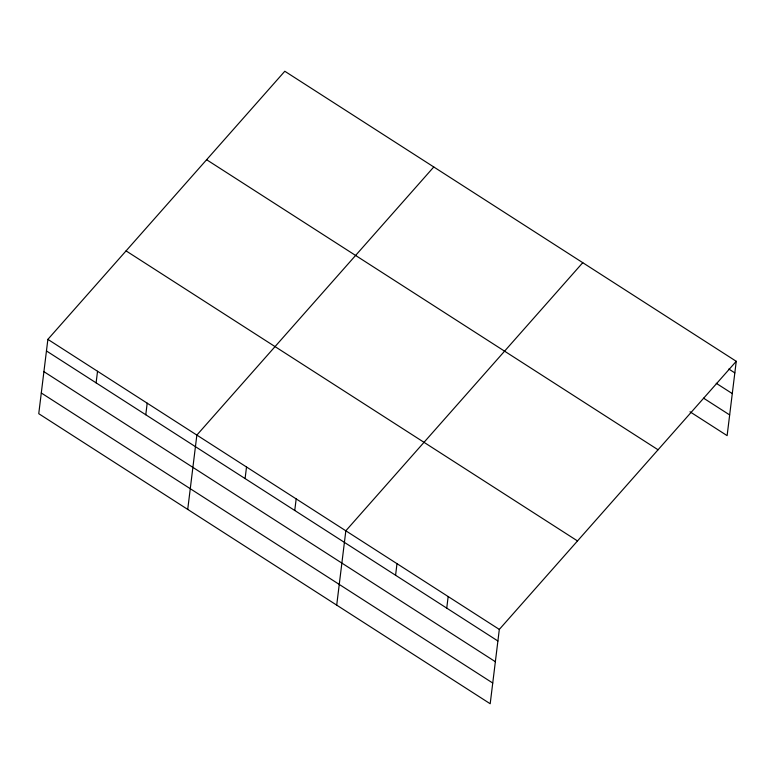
<?xml version="1.0" encoding="UTF-8"?>
<svg xmlns="http://www.w3.org/2000/svg" width="775" height="775" viewBox="0 0 775 775"><rect width="100%" height="100%" fill="white"/><g stroke="black" fill="none" stroke-linecap="round" stroke-linejoin="round"><path stroke-width="1.16" d="M47.876 339.363L38.75 413.695L490.197 703.748L499.323 629.416L736.25 361.305L284.803 71.252L47.876 339.363L499.323 629.416M96.11 382.85L97.534 371.273M145.778 414.761L147.192 403.174M187.724 509.408L196.86 435.085L433.777 166.974M245.094 478.572L246.518 466.986M294.752 510.473L296.176 498.897M336.708 605.13L345.834 530.798L582.761 262.686M395.579 575.253L396.994 563.677M446.739 608.133L448.163 596.547M736.25 361.305L727.124 435.637L690.002 411.787M728.81 369.026L734.826 372.891M716.236 383.286L732.288 393.593M703.584 398.176L729.663 414.935M206.615 159.727L658.062 449.781M126.063 250.887L577.511 540.94M46.452 350.949L497.908 641.002M43.913 371.651L495.361 661.705M41.288 392.983L492.745 683.037"/></g></svg>
